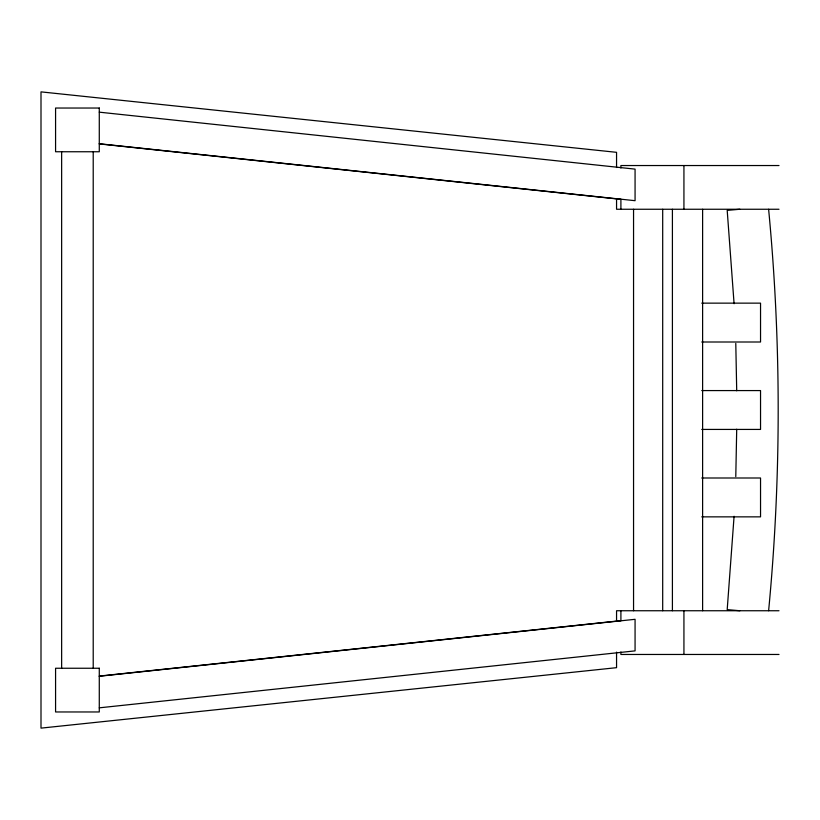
<?xml version="1.0" encoding="UTF-8"?>
<svg xmlns="http://www.w3.org/2000/svg" width="820" height="820" viewBox="0 0 820 820"><rect width="100%" height="100%" fill="white"/><g stroke="black" fill="none" stroke-linecap="round" stroke-linejoin="round"><path stroke-width="1.23" d="M736.708 429.219L735.786 476.594M734.084 516.272L727.197 609.619L739.876 610.746M768.617 610.746C781.368 477.322 781.368 342.678 768.617 209.254M99.281 676.08L620.904 620.637M99.281 676.264L635.069 619.305L635.069 650.875L99.281 707.834M739.876 209.254L727.197 210.381L734.084 303.728M779 165.537L620.904 165.537L620.904 168.038M779 209.254L616.558 209.254L616.558 199.127M701.735 303.144L760.54 303.144L760.54 342.002L701.735 342.002M701.735 390.576L760.54 390.576L760.54 429.424L701.735 429.424M701.735 477.998L760.54 477.998L760.54 516.856L701.735 516.856M779 610.746L616.558 610.746L616.558 620.873M779 654.462L620.904 654.462L620.904 651.961M99.281 112.166L635.069 169.125L635.069 200.695L99.281 143.736M99.281 143.92L620.904 199.362M735.786 343.406L736.708 390.781M702.617 209.254L702.617 610.746M683.931 165.537L683.931 209.254M683.931 610.746L683.931 654.462M672.41 209.254L672.41 610.746M662.693 209.254L662.693 610.746M633.553 209.254L633.553 610.746M620.904 199.26L620.904 209.254M620.904 610.746L620.904 620.74M616.558 167.505L616.558 152.325L41 91.871L41 728.129L616.558 667.675L616.558 652.136M93.213 151.751L93.213 668.249M61.643 151.751L61.643 668.249M99.281 108.035L55.575 108.035L55.575 151.751L99.281 151.751L99.281 108.035M99.281 668.249L55.575 668.249L55.575 711.965L99.281 711.965L99.281 668.249"/></g></svg>
